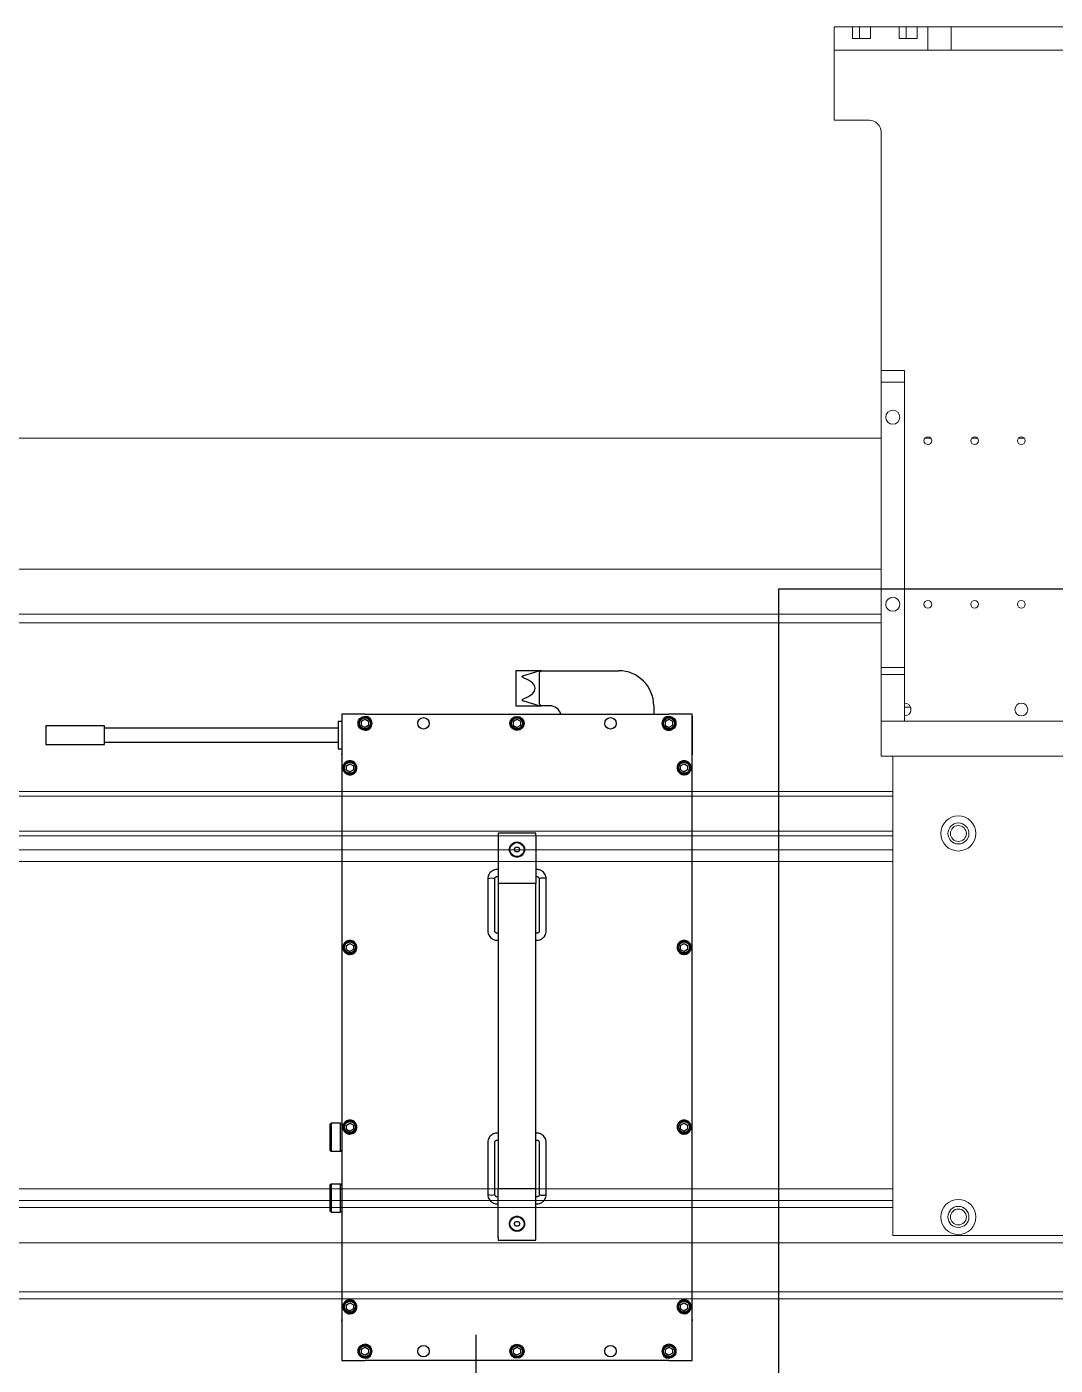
# Model space of a CAD drawing. Extents: x 500 to 100500, y -14500 to 21140.
# Drawn here: x 6791 to 7231, y -5655 to -5083 of the extents above; entities that cross this region are included whole.
import ezdxf

# ---------------------------------------------------------------- set-up
doc = ezdxf.new("R2010")
doc.units = 0
doc.layers.get('0').update_dxf_attribs({"linetype": 'CONTINUOUS'})
doc.layers.add('D', color=7, linetype='CONTINUOUS')

# ---------------------------------------------------------------- blocks, each defined once
blk = doc.blocks.new('KZXCVASDF123')
at = {"color": 7, "linetype": 'Continuous', "lineweight": 18}
for p, q in [((-57934.57, -65965.67, 21.36), (-57934.57, -65975.67, 21.36)), ((-57934.57, -65965.67, 21.36), (-57926.86, -65965.67, 21.36)), ((-57926.86, -65970.67, 21.36), (-57926.86, -65965.67, 21.36)), ((-57923.82, -65965.67, 21.36), (-57926.86, -65965.67, 21.36)), ((-57923.82, -65970.67, 21.36), (-57923.82, -65965.67, 21.36)), ((-57919.07, -65965.67, 21.36), (-57923.82, -65965.67, 21.36)), ((-57919.07, -65970.67, 21.36), (-57919.07, -65965.67, 21.36)), ((-57919.07, -65965.67, 21.36), (-57906.86, -65965.67, 21.36)), ((-57906.86, -65970.67, 21.36), (-57906.86, -65965.67, 21.36)), ((-57903.82, -65965.67, 21.36), (-57906.86, -65965.67, 21.36)), ((-57903.82, -65970.67, 21.36), (-57903.82, -65965.67, 21.36)), ((-57899.07, -65965.67, 21.36), (-57903.82, -65965.67, 21.36)), ((-57899.07, -65970.67, 21.36), (-57899.07, -65965.67, 21.36)), ((-57899.07, -65965.67, 21.36), (-57894.57, -65965.67, 21.36)), ((-57894.57, -65975.67, 21.36), (-57894.57, -65965.67, 21.36)), ((-57884.57, -65965.67, 21.36), (-57894.57, -65965.67, 21.36)), ((-57884.57, -65975.67, 21.36), (-57884.57, -65965.67, 21.36)), ((-57824.57, -65965.67, 21.36), (-57884.57, -65965.67, 21.36)), ((-57919.07, -65970.67, 21.36), (-57926.86, -65970.67, 21.36)), ((-57899.07, -65970.67, 21.36), (-57906.86, -65970.67, 21.36)), ((-57934.57, -66005.67, 21.36), (-57934.57, -65975.67, 21.36)), ((-57774.57, -65975.67, 21.36), (-57934.57, -65975.67, 21.36)), ((-57934.57, -65975.67, 21.36), (-57894.57, -65975.67, 21.36)), ((-57934.57, -66005.67, 21.36), (-57919.57, -66005.67, 21.36)), ((-57914.57, -66010.67, 21.36), (-57914.57, -66112.67, 21.36)), ((-57914.57, -66112.67, 21.36), (-57904.57, -66112.67, 21.36)), ((-57914.57, -66117.67, 21.36), (-57914.57, -66112.67, 21.36)), ((-57904.57, -66117.67, 21.36), (-57914.57, -66117.67, 21.36)), ((-57914.57, -66117.67, 21.36), (-57914.57, -66239.67, 21.36)), ((-57904.57, -66112.67, 21.36), (-57904.57, -66117.67, 21.36)), ((-57904.57, -66117.67, 21.36), (-57904.57, -66239.67, 21.36)), ((-58560.92, -66141.57, 21.36), (-57914.57, -66141.57, 21.36)), ((-57895.8, -66141.57, 21.36), (-57893.34, -66141.57, 21.36)), ((-57875.8, -66141.57, 21.36), (-57873.34, -66141.57, 21.36)), ((-57855.8, -66141.57, 21.36), (-57853.34, -66141.57, 21.36)), ((-57914.57, -66197.57, 21.36), (-58715.92, -66197.57, 21.36)), ((-57914.57, -66216.84, 21.36), (-58720.92, -66216.84, 21.36)), ((-57914.57, -66220.57, 21.36), (-58532.22, -66220.57, 21.36)), ((-57914.57, -66239.67, 21.36), (-57904.57, -66239.67, 21.36)), ((-57914.57, -66242.67, 21.36), (-57914.57, -66239.67, 21.36)), ((-57904.57, -66242.67, 21.36), (-57914.57, -66242.67, 21.36)), ((-57914.57, -66262.67, 21.36), (-57914.57, -66242.67, 21.36)), ((-57904.57, -66239.67, 21.36), (-57904.57, -66242.67, 21.36)), ((-57904.57, -66262.67, 21.36), (-57904.57, -66242.67, 21.36)), ((-57904.57, -66256.62, 21.36), (-57902.03, -66256.62, 21.36)), ((-57901.91, -66256.98, 21.36), (-57901.91, -66258.37, 21.36)), ((-57914.57, -66262.67, 21.36), (-57904.57, -66262.67, 21.36)), ((-57914.57, -66262.67, 21.36), (-57914.57, -66277.67, 21.36)), ((-57914.57, -66262.67, 21.36), (-57504.57, -66262.67, 21.36)), ((-57914.57, -66277.67, 21.36), (-57504.57, -66277.67, 21.36)), ((-57719.57, -66277.67, 21.36), (-57914.57, -66277.67, 21.36)), ((-57909.57, -66277.67, 21.36), (-57909.57, -66482.67, 21.36)), ((-58443.6, -66292.67, 21.36), (-57909.57, -66292.67, 21.36)), ((-58326.07, -66294.67, 21.36), (-57909.57, -66294.67, 21.36)), ((-58401.79, -66311.67, 21.36), (-57909.57, -66311.67, 21.36)), ((-57909.57, -66309.67, 21.36), (-58326.07, -66309.67, 21.36)), ((-57909.57, -66317.67, 21.36), (-58734.07, -66317.67, 21.36)), ((-58714.07, -66322.67, 21.36), (-57909.57, -66322.67, 21.36)), ((-58714.07, -66462.67, 21.36), (-57909.57, -66462.67, 21.36)), ((-58754.07, -66470.67, 21.36), (-57909.57, -66470.67, 21.36)), ((-57909.57, -66467.67, 21.36), (-58696.07, -66467.67, 21.36)), ((-57909.57, -66482.67, 21.36), (-57509.57, -66482.67, 21.36)), ((-58754.07, -66485.67, 21.36), (-56215.07, -66485.67, 21.36)), ((-58754.07, -66506.67, 21.36), (-56215.07, -66506.67, 21.36)), ((-58754.07, -66509.67, 21.36), (-56215.07, -66509.67, 21.36))]:
    blk.add_line(p, q, dxfattribs=at)
for centre, radius in [((-57909.57, -66132.67, 21.36), 3), ((-57894.57, -66142.67, 21.36), 1.65), ((-57874.57, -66142.67, 21.36), 1.65), ((-57854.57, -66142.67, 21.36), 1.65), ((-57909.57, -66212.67, 21.36), 3), ((-57894.57, -66212.67, 21.36), 1.65), ((-57874.57, -66212.67, 21.36), 1.65), ((-57854.57, -66212.67, 21.36), 1.65), ((-57854.57, -66257.67, 21.36), 2.75), ((-57881.5, -66310.67, 21.36), 7.5), ((-57881.5, -66310.67, 21.36), 4.5), ((-57881.5, -66310.67, 21.36), 3.4), ((-57881.5, -66474.67, 21.36), 7.5), ((-57881.5, -66474.67, 21.36), 4.5), ((-57881.5, -66474.67, 21.36), 3.4)]:
    blk.add_circle(centre, radius, dxfattribs=at)
for centre, radius, start in [((-57919.57, -66010.67, 21.36), 5, 0), ((-57904.57, -66257.67, 21.36), 2.75, 270)]:
    blk.add_arc(centre, radius, start, 90, dxfattribs=at)
blk = doc.blocks.new('KJVision F')
at = {"color": 2, "linetype": 'Continuous', "lineweight": 25}
for p, q in [((8244.62, -70708.14, -10.47), (8234.62, -70708.14, -10.47)), ((8234.62, -70708.14, -10.47), (8234.62, -70723.14, -10.47)), ((8238.05, -70710.11, -10.47), (8244.62, -70708.14, -10.47)), ((8245.54, -70708.14, -10.47), (8244.62, -70708.14, -10.47)), ((8245.54, -70708.14, -10.47), (8278.62, -70708.14, -10.47)), ((8244.62, -70709.09, -10.47), (8244.62, -70722.18, -10.47)), ((8234.62, -70723.14, -10.47), (8244.62, -70723.14, -10.47)), ((8244.62, -70723.14, -10.47), (8238.05, -70721.16, -10.47)), ((8244.62, -70723.14, -10.47), (8245.54, -70723.14, -10.47)), ((8249.12, -70723.14, -10.47), (8245.54, -70723.14, -10.47)), ((8293.62, -70723.14, -10.47), (8293.62, -70726.64, -10.47)), ((8158.62, -70729.64, -10.47), (8160.12, -70729.64, -10.47)), ((8158.62, -70729.64, -10.47), (8158.62, -70741.64, -10.47)), ((8160.12, -70726.64, -10.47), (8160.12, -71003.14, -10.47)), ((8170.12, -70726.64, -10.47), (8160.12, -70726.64, -10.47)), ((8160.12, -70726.64, -10.47), (8160.12, -70727.64, -10.47)), ((8160.12, -70726.64, -10.47), (8160.12, -70726.64, -10.47)), ((8160.12, -70727.63, -10.47), (8160.12, -70727.64, -10.47)), ((8160.12, -70727.64, -10.47), (8160.12, -70727.64, -10.47)), ((8160.12, -70727.64, -10.47), (8160.12, -70743.64, -10.47)), ((8168.62, -70729.77, -10.47), (8170.12, -70728.9, -10.47)), ((8168.62, -70731.5, -10.47), (8168.62, -70729.77, -10.47)), ((8170.12, -70726.64, -10.47), (8300.12, -70726.64, -10.47)), ((8170.12, -70728.9, -10.47), (8171.62, -70729.77, -10.47)), ((8171.62, -70729.77, -10.47), (8171.62, -70731.5, -10.47)), ((8233.62, -70729.77, -10.47), (8235.12, -70728.9, -10.47)), ((8233.62, -70731.5, -10.47), (8233.62, -70729.77, -10.47)), ((8235.12, -70728.9, -10.47), (8236.62, -70729.77, -10.47)), ((8236.62, -70729.77, -10.47), (8236.62, -70731.5, -10.47)), ((8298.62, -70729.77, -10.47), (8300.12, -70728.9, -10.47)), ((8298.62, -70731.5, -10.47), (8298.62, -70729.77, -10.47)), ((8310.12, -70726.64, -10.47), (8300.12, -70726.64, -10.47)), ((8300.12, -70728.9, -10.47), (8301.62, -70729.77, -10.47)), ((8301.62, -70729.77, -10.47), (8301.62, -70731.5, -10.47)), ((8310.12, -71003.14, -10.47), (8310.12, -70726.64, -10.47)), ((8310.12, -70727.63, -10.47), (8310.12, -70727.64, -10.47)), ((8310.12, -70727.64, -10.47), (8310.12, -70727.64, -10.47)), ((8310.12, -70727.64, -10.47), (8310.12, -70743.64, -10.47)), ((8058.62, -70731.64, -10.47), (8033.62, -70731.64, -10.47)), ((8033.62, -70731.64, -10.47), (8033.62, -70739.64, -10.47)), ((8058.62, -70739.64, -10.47), (8058.62, -70731.64, -10.47)), ((8158.62, -70732.64, -10.47), (8058.62, -70732.64, -10.47)), ((8168.62, -70731.5, -10.47), (8170.12, -70732.37, -10.47)), ((8171.62, -70731.5, -10.47), (8170.12, -70732.37, -10.47)), ((8233.62, -70731.5, -10.47), (8235.12, -70732.37, -10.47)), ((8236.62, -70731.5, -10.47), (8235.12, -70732.37, -10.47)), ((8298.62, -70731.5, -10.47), (8300.12, -70732.37, -10.47)), ((8301.62, -70731.5, -10.47), (8300.12, -70732.37, -10.47)), ((8033.62, -70739.64, -10.47), (8058.62, -70739.64, -10.47)), ((8058.62, -70738.64, -10.47), (8158.62, -70738.64, -10.47)), ((8160.12, -70741.64, -10.47), (8158.62, -70741.64, -10.47)), ((8160.12, -70743.64, -10.47), (8160.12, -70743.64, -10.47)), ((8160.12, -70744.14, -10.47), (8160.12, -70743.64, -10.47)), ((8160.12, -70744.14, -10.47), (8160.12, -70985.64, -10.47)), ((8160.12, -70744.14, -10.47), (8160.12, -70744.14, -10.47)), ((8162.12, -70748.77, -10.47), (8163.62, -70747.9, -10.47)), ((8163.62, -70747.9, -10.47), (8165.12, -70748.77, -10.47)), ((8305.12, -70748.77, -10.47), (8306.62, -70747.9, -10.47)), ((8306.62, -70747.9, -10.47), (8308.12, -70748.77, -10.47)), ((8310.12, -70743.64, -10.47), (8310.12, -70743.64, -10.47)), ((8310.12, -70743.64, -10.47), (8310.12, -70744.14, -10.47)), ((8310.12, -70744.14, -10.47), (8310.12, -70744.14, -10.47)), ((8310.12, -70985.64, -10.47), (8310.12, -70744.14, -10.47)), ((8162.12, -70750.5, -10.47), (8162.12, -70748.77, -10.47)), ((8162.12, -70750.5, -10.47), (8163.62, -70751.37, -10.47)), ((8165.12, -70750.5, -10.47), (8163.62, -70751.37, -10.47)), ((8165.12, -70748.77, -10.47), (8165.12, -70750.5, -10.47)), ((8305.12, -70750.5, -10.47), (8305.12, -70748.77, -10.47)), ((8305.12, -70750.5, -10.47), (8306.62, -70751.37, -10.47)), ((8308.12, -70750.5, -10.47), (8306.62, -70751.37, -10.47)), ((8308.12, -70748.77, -10.47), (8308.12, -70750.5, -10.47)), ((8243.12, -70777.64, -10.47), (8227.12, -70777.64, -10.47)), ((8227.12, -70777.64, -10.47), (8227.12, -70778.76, -10.47)), ((8227.12, -70778.76, -10.47), (8227.12, -70786.8, -10.47)), ((8243.12, -70778.76, -10.47), (8243.12, -70777.64, -10.47)), ((8243.12, -70778.76, -10.47), (8243.12, -70786.8, -10.47)), ((8227.12, -70786.8, -10.47), (8227.12, -70795.8, -10.47)), ((8233.97, -70784.64, -10.47), (8234.54, -70783.64, -10.47)), ((8234.54, -70785.64, -10.47), (8233.97, -70784.64, -10.47)), ((8234.54, -70783.64, -10.47), (8235.7, -70783.64, -10.47)), ((8235.7, -70785.64, -10.47), (8234.54, -70785.64, -10.47)), ((8235.7, -70783.64, -10.47), (8236.28, -70784.64, -10.47)), ((8236.28, -70784.64, -10.47), (8235.7, -70785.64, -10.47)), ((8243.12, -70786.8, -10.47), (8243.12, -70795.8, -10.47)), ((8227.12, -70793.14, -10.47), (8226.62, -70793.14, -10.47)), ((8243.62, -70793.14, -10.47), (8243.12, -70793.14, -10.47)), ((8222.62, -70797.11, -10.47), (8222.62, -70819.42, -10.47)), ((8225.62, -70819.42, -10.47), (8225.62, -70797.11, -10.47)), ((8226.62, -70796.14, -10.47), (8227.12, -70796.14, -10.47)), ((8227.12, -70795.8, -10.47), (8227.12, -70798.98, -10.47)), ((8227.12, -70798.98, -10.47), (8227.12, -70799.09, -10.47)), ((8243.12, -70799.09, -10.47), (8227.12, -70799.09, -10.47)), ((8243.12, -70799.09, -10.47), (8227.12, -70799.09, -10.47)), ((8227.12, -70799.09, -10.47), (8227.12, -70929.5, -10.47)), ((8227.12, -70799.09, -10.47), (8227.12, -70799.09, -10.47)), ((8243.12, -70795.8, -10.47), (8243.12, -70798.98, -10.47)), ((8243.12, -70796.14, -10.47), (8243.62, -70796.14, -10.47)), ((8243.12, -70798.98, -10.47), (8243.12, -70799.09, -10.47)), ((8243.12, -70929.5, -10.47), (8243.12, -70799.09, -10.47)), ((8243.12, -70799.09, -10.47), (8243.12, -70799.09, -10.47)), ((8244.62, -70797.11, -10.47), (8244.62, -70819.42, -10.47)), ((8247.62, -70819.42, -10.47), (8247.62, -70797.11, -10.47)), ((8227.12, -70820.4, -10.47), (8226.62, -70820.4, -10.47)), ((8243.62, -70820.4, -10.47), (8243.12, -70820.4, -10.47)), ((8162.12, -70825.6, -10.47), (8163.62, -70824.74, -10.47)), ((8162.12, -70827.34, -10.47), (8162.12, -70825.6, -10.47)), ((8162.12, -70827.34, -10.47), (8163.62, -70828.2, -10.47)), ((8163.62, -70824.74, -10.47), (8165.12, -70825.6, -10.47)), ((8165.12, -70827.34, -10.47), (8163.62, -70828.2, -10.47)), ((8165.12, -70825.6, -10.47), (8165.12, -70827.34, -10.47)), ((8226.62, -70823.4, -10.47), (8227.12, -70823.4, -10.47)), ((8243.12, -70823.4, -10.47), (8243.62, -70823.4, -10.47)), ((8305.12, -70825.6, -10.47), (8306.62, -70824.74, -10.47)), ((8305.12, -70827.34, -10.47), (8305.12, -70825.6, -10.47)), ((8305.12, -70827.34, -10.47), (8306.62, -70828.2, -10.47)), ((8306.62, -70824.74, -10.47), (8308.12, -70825.6, -10.47)), ((8308.12, -70827.34, -10.47), (8306.62, -70828.2, -10.47)), ((8308.12, -70825.6, -10.47), (8308.12, -70827.34, -10.47)), ((8155.62, -70901.64, -10.47), (8155.12, -70902.14, -10.47)), ((8155.12, -70902.14, -10.47), (8155.12, -70913.14, -10.47)), ((8159.62, -70901.64, -10.47), (8155.62, -70901.64, -10.47)), ((8155.62, -70901.64, -10.47), (8155.62, -70913.64, -10.47)), ((8160.12, -70902.14, -10.47), (8159.62, -70901.64, -10.47)), ((8159.62, -70913.64, -10.47), (8159.62, -70901.64, -10.47)), ((8162.12, -70902.44, -10.47), (8163.62, -70901.57, -10.47)), ((8162.12, -70904.17, -10.47), (8162.12, -70902.44, -10.47)), ((8163.62, -70901.57, -10.47), (8165.12, -70902.44, -10.47)), ((8165.12, -70902.44, -10.47), (8165.12, -70904.17, -10.47)), ((8305.12, -70902.44, -10.47), (8306.62, -70901.57, -10.47)), ((8305.12, -70904.17, -10.47), (8305.12, -70902.44, -10.47)), ((8306.62, -70901.57, -10.47), (8308.12, -70902.44, -10.47)), ((8308.12, -70902.44, -10.47), (8308.12, -70904.17, -10.47)), ((8162.12, -70904.17, -10.47), (8163.62, -70905.04, -10.47)), ((8165.12, -70904.17, -10.47), (8163.62, -70905.04, -10.47)), ((8227.12, -70905.87, -10.47), (8226.62, -70905.87, -10.47)), ((8243.62, -70905.87, -10.47), (8243.12, -70905.87, -10.47)), ((8305.12, -70904.17, -10.47), (8306.62, -70905.04, -10.47)), ((8308.12, -70904.17, -10.47), (8306.62, -70905.04, -10.47)), ((8155.12, -70913.14, -10.47), (8155.62, -70913.64, -10.47)), ((8155.62, -70913.64, -10.47), (8159.62, -70913.64, -10.47)), ((8159.62, -70913.64, -10.47), (8160.12, -70913.14, -10.47)), ((8222.62, -70909.85, -10.47), (8222.62, -70932.16, -10.47)), ((8225.62, -70932.16, -10.47), (8225.62, -70909.85, -10.47)), ((8226.62, -70908.87, -10.47), (8227.12, -70908.87, -10.47)), ((8243.12, -70908.87, -10.47), (8243.62, -70908.87, -10.47)), ((8244.62, -70909.85, -10.47), (8244.62, -70932.16, -10.47)), ((8247.62, -70932.16, -10.47), (8247.62, -70909.85, -10.47)), ((8155.62, -70927.64, -10.47), (8155.12, -70928.14, -10.47)), ((8155.12, -70928.14, -10.47), (8155.12, -70939.14, -10.47)), ((8159.62, -70927.64, -10.47), (8155.62, -70927.64, -10.47)), ((8155.62, -70927.64, -10.47), (8155.62, -70939.64, -10.47)), ((8160.12, -70928.14, -10.47), (8159.62, -70927.64, -10.47)), ((8159.62, -70939.64, -10.47), (8159.62, -70927.64, -10.47)), ((8227.12, -70929.5, -10.47), (8243.12, -70929.5, -10.47)), ((8227.12, -70929.5, -10.47), (8243.12, -70929.5, -10.47)), ((8227.12, -70929.5, -10.47), (8227.12, -70929.5, -10.47)), ((8227.12, -70930.3, -10.47), (8227.12, -70929.5, -10.47)), ((8227.12, -70933.48, -10.47), (8227.12, -70930.3, -10.47)), ((8243.12, -70929.5, -10.47), (8243.12, -70929.5, -10.47)), ((8243.12, -70930.3, -10.47), (8243.12, -70929.5, -10.47)), ((8243.12, -70933.48, -10.47), (8243.12, -70930.3, -10.47)), ((8227.12, -70933.14, -10.47), (8226.62, -70933.14, -10.47)), ((8226.62, -70936.14, -10.47), (8227.12, -70936.14, -10.47)), ((8227.12, -70942.47, -10.47), (8227.12, -70933.48, -10.47)), ((8243.62, -70933.14, -10.47), (8243.12, -70933.14, -10.47)), ((8243.12, -70942.47, -10.47), (8243.12, -70933.48, -10.47)), ((8243.12, -70936.14, -10.47), (8243.62, -70936.14, -10.47)), ((8155.12, -70939.14, -10.47), (8155.62, -70939.64, -10.47)), ((8155.62, -70939.64, -10.47), (8159.62, -70939.64, -10.47)), ((8159.62, -70939.64, -10.47), (8160.12, -70939.14, -10.47)), ((8227.12, -70950.52, -10.47), (8227.12, -70942.47, -10.47)), ((8243.12, -70950.52, -10.47), (8243.12, -70942.47, -10.47)), ((8233.97, -70944.64, -10.47), (8234.54, -70943.64, -10.47)), ((8234.54, -70945.64, -10.47), (8233.97, -70944.64, -10.47)), ((8234.54, -70943.64, -10.47), (8235.7, -70943.64, -10.47)), ((8235.7, -70945.64, -10.47), (8234.54, -70945.64, -10.47)), ((8235.7, -70943.64, -10.47), (8236.28, -70944.64, -10.47)), ((8236.28, -70944.64, -10.47), (8235.7, -70945.64, -10.47)), ((8227.12, -70950.52, -10.47), (8227.12, -70951.64, -10.47)), ((8227.12, -70951.64, -10.47), (8243.12, -70951.64, -10.47)), ((8243.12, -70951.64, -10.47), (8243.12, -70950.52, -10.47)), ((8162.12, -70979.27, -10.47), (8163.62, -70978.4, -10.47)), ((8162.12, -70981, -10.47), (8162.12, -70979.27, -10.47)), ((8162.12, -70981, -10.47), (8163.62, -70981.87, -10.47)), ((8163.62, -70978.4, -10.47), (8165.12, -70979.27, -10.47)), ((8165.12, -70981, -10.47), (8163.62, -70981.87, -10.47)), ((8165.12, -70979.27, -10.47), (8165.12, -70981, -10.47)), ((8305.12, -70979.27, -10.47), (8306.62, -70978.4, -10.47)), ((8305.12, -70981, -10.47), (8305.12, -70979.27, -10.47)), ((8305.12, -70981, -10.47), (8306.62, -70981.87, -10.47)), ((8306.62, -70978.4, -10.47), (8308.12, -70979.27, -10.47)), ((8308.12, -70981, -10.47), (8306.62, -70981.87, -10.47)), ((8308.12, -70979.27, -10.47), (8308.12, -70981, -10.47)), ((8160.12, -70985.64, -10.47), (8160.12, -70985.64, -10.47)), ((8160.12, -70986.14, -10.47), (8160.12, -70985.64, -10.47)), ((8160.12, -70986.14, -10.47), (8160.12, -71002.14, -10.47)), ((8160.12, -70986.14, -10.47), (8160.12, -70986.14, -10.47)), ((8310.12, -70985.64, -10.47), (8310.12, -70985.64, -10.47)), ((8310.12, -70985.64, -10.47), (8310.12, -70986.14, -10.47)), ((8310.12, -70986.14, -10.47), (8310.12, -70986.14, -10.47)), ((8310.12, -71002.14, -10.47), (8310.12, -70986.14, -10.47)), ((8168.62, -70998.27, -10.47), (8170.12, -70997.4, -10.47)), ((8168.62, -71000, -10.47), (8168.62, -70998.27, -10.47)), ((8168.62, -71000, -10.47), (8170.12, -71000.87, -10.47)), ((8170.12, -70997.4, -10.47), (8171.62, -70998.27, -10.47)), ((8171.62, -71000, -10.47), (8170.12, -71000.87, -10.47)), ((8171.62, -70998.27, -10.47), (8171.62, -71000, -10.47)), ((8233.62, -70998.27, -10.47), (8235.12, -70997.4, -10.47)), ((8233.62, -71000, -10.47), (8233.62, -70998.27, -10.47)), ((8233.62, -71000, -10.47), (8235.12, -71000.87, -10.47)), ((8235.12, -70997.4, -10.47), (8236.62, -70998.27, -10.47)), ((8236.62, -71000, -10.47), (8235.12, -71000.87, -10.47)), ((8236.62, -70998.27, -10.47), (8236.62, -71000, -10.47)), ((8298.62, -70998.27, -10.47), (8300.12, -70997.4, -10.47)), ((8298.62, -71000, -10.47), (8298.62, -70998.27, -10.47)), ((8298.62, -71000, -10.47), (8300.12, -71000.87, -10.47)), ((8300.12, -70997.4, -10.47), (8301.62, -70998.27, -10.47)), ((8301.62, -71000, -10.47), (8300.12, -71000.87, -10.47)), ((8301.62, -70998.27, -10.47), (8301.62, -71000, -10.47)), ((8160.12, -71002.14, -10.47), (8160.12, -71002.14, -10.47)), ((8160.12, -71002.14, -10.47), (8160.12, -71002.14, -10.47)), ((8160.12, -71003.14, -10.47), (8170.12, -71003.14, -10.47)), ((8300.12, -71003.14, -10.47), (8170.12, -71003.14, -10.47)), ((8300.12, -71003.14, -10.47), (8310.12, -71003.14, -10.47)), ((8310.12, -71002.14, -10.47), (8310.12, -71002.14, -10.47))]:
    blk.add_line(p, q, dxfattribs=at)
at = {"color": 2}
blk.add_line((8217.62, -71009.5, -10.47), (8217.62, -70992.16, -10.47), dxfattribs=at)
at = {"color": 2, "linetype": 'Continuous', "lineweight": 25}
for centre, radius in [((8170.12, -70730.64, -10.47), 2.75), ((8170.12, -70730.64, -10.47), 2.35), ((8195.12, -70730.64, -10.47), 2.46), ((8235.12, -70730.64, -10.47), 3), ((8235.12, -70730.64, -10.47), 2.75), ((8235.12, -70730.64, -10.47), 2.35), ((8275.12, -70730.64, -10.47), 2.46), ((8300.12, -70730.64, -10.47), 2.75), ((8300.12, -70730.64, -10.47), 2.35), ((8163.62, -70749.64, -10.47), 2.75), ((8163.62, -70749.64, -10.47), 2.35), ((8306.62, -70749.64, -10.47), 2.75), ((8306.62, -70749.64, -10.47), 2.35), ((8235.12, -70784.64, -10.47), 3), ((8163.62, -70826.47, -10.47), 2.75), ((8163.62, -70826.47, -10.47), 2.35), ((8306.62, -70826.47, -10.47), 2.75), ((8306.62, -70826.47, -10.47), 2.35), ((8163.62, -70903.3, -10.47), 2.75), ((8163.62, -70903.3, -10.47), 2.35), ((8306.62, -70903.3, -10.47), 2.75), ((8306.62, -70903.3, -10.47), 2.35), ((8235.12, -70944.64, -10.47), 3), ((8163.62, -70980.14, -10.47), 2.75), ((8306.62, -70980.14, -10.47), 2.75), ((8163.62, -70980.14, -10.47), 2.35), ((8306.62, -70980.14, -10.47), 2.35), ((8170.12, -70999.14, -10.47), 2.75), ((8170.12, -70999.14, -10.47), 2.35), ((8195.12, -70999.14, -10.47), 2.46), ((8235.12, -70999.14, -10.47), 3), ((8235.12, -70999.14, -10.47), 2.75), ((8235.12, -70999.14, -10.47), 2.35), ((8275.12, -70999.14, -10.47), 2.46), ((8300.12, -70999.14, -10.47), 2.75), ((8300.12, -70999.14, -10.47), 2.35)]:
    blk.add_circle(centre, radius, dxfattribs=at)
for centre, radius, start, end in [((8278.62, -70723.14, -10.47), 15, 0, 90), ((8249.12, -70728.14, -10.47), 5, 17.4576, 90), ((8170.12, -70730.64, -10.47), 3, 270, 90), ((8300.12, -70730.64, -10.47), 3, 90, 270), ((8224.12, -70801.6, -10.47), 4.73, 71.5197, 108.4803), ((8246.12, -70800.86, -10.47), 4.03, 68.1644, 111.8356), ((8224.12, -70927.59, -10.47), 4.8, 251.8089, 288.1911), ((8246.12, -70928.35, -10.47), 4.09, 248.4967, 291.5033), ((8170.12, -70999.14, -10.47), 3, 270, 90), ((8300.12, -70999.14, -10.47), 3, 90, 270)]:
    blk.add_arc(centre, radius, start, end, dxfattribs=at)
for centre, major_axis, ratio, start_param, end_param in [((8248.1, -70708.14, -10.47), (-3.47, -1.04), 0.276172, 5.456456, 6.200522), ((8217.95, -70715.64, -10.47), (25, 0), 0.3, 5.635669, 6.930702), ((8248.1, -70723.14, -10.47), (3.47, -1.04), 0.276172, 3.224256, 3.968322)]:
    blk.add_ellipse(centre, major_axis=major_axis, ratio=ratio, start_param=start_param, end_param=end_param, dxfattribs=at)
for points, knots in [([(8237.89, -70711.11, -10.47), (8237.78, -70711.06, -10.47), (8237.6, -70710.98, -10.47), (8237.43, -70710.83, -10.47), (8237.36, -70710.7, -10.47), (8237.36, -70710.57, -10.47), (8237.42, -70710.44, -10.47), (8237.59, -70710.29, -10.47), (8237.82, -70710.18, -10.47), (8237.99, -70710.13, -10.47), (8238.05, -70710.11, -10.47)], [0, 0, 0, 0, 0.206741, 0.313093, 0.402259, 0.491974, 0.570823, 0.694188, 0.90907, 1, 1, 1, 1]), ([(8238.05, -70721.16, -10.47), (8237.89, -70721.11, -10.47), (8237.68, -70721.04, -10.47), (8237.47, -70720.88, -10.47), (8237.37, -70720.76, -10.47), (8237.35, -70720.63, -10.47), (8237.39, -70720.5, -10.47), (8237.52, -70720.35, -10.47), (8237.7, -70720.24, -10.47), (8237.85, -70720.18, -10.47), (8237.89, -70720.16, -10.47)], [0, 0, 0, 0, 0.26378, 0.372207, 0.481516, 0.561593, 0.641713, 0.746692, 0.915274, 1, 1, 1, 1]), ([(8170.12, -70733.64, -10.47), (8169.79, -70733.6, -10.47), (8169.13, -70733.54, -10.47), (8168.25, -70733.05, -10.47), (8167.56, -70732.31, -10.47), (8167.15, -70731.37, -10.47), (8167.08, -70730.36, -10.47), (8167.33, -70729.39, -10.47), (8167.88, -70728.56, -10.47), (8168.68, -70727.94, -10.47), (8169.48, -70727.67, -10.47), (8169.97, -70727.64, -10.47), (8170.12, -70727.64, -10.47)], [0, 0, 0, 0, 0.104157, 0.20821, 0.314967, 0.424079, 0.530103, 0.632333, 0.736, 0.843986, 0.952648, 1, 1, 1, 1]), ([(8300.12, -70727.64, -10.47), (8300.45, -70727.67, -10.47), (8301.11, -70727.73, -10.47), (8301.99, -70728.22, -10.47), (8302.68, -70728.96, -10.47), (8303.09, -70729.9, -10.47), (8303.16, -70730.92, -10.47), (8302.91, -70731.88, -10.47), (8302.36, -70732.71, -10.47), (8301.56, -70733.33, -10.47), (8300.76, -70733.61, -10.47), (8300.27, -70733.63, -10.47), (8300.12, -70733.64, -10.47)], [0, 0, 0, 0, 0.104157, 0.20821, 0.314967, 0.424079, 0.530103, 0.632333, 0.736, 0.843986, 0.952648, 1, 1, 1, 1]), ([(8161.75, -70751.98, -10.47), (8161.44, -70751.67, -10.47), (8161, -70751.24, -10.47), (8160.72, -70750.45, -10.47), (8160.63, -70749.96, -10.47), (8160.62, -70749.58, -10.47), (8160.65, -70749.21, -10.47), (8160.74, -70748.77, -10.47), (8160.95, -70748.21, -10.47), (8161.47, -70747.44, -10.47), (8162.4, -70746.78, -10.47), (8163.63, -70746.57, -10.47), (8164.65, -70746.77, -10.47), (8165.46, -70747.21, -10.47), (8166.11, -70747.87, -10.47), (8166.53, -70748.73, -10.47), (8166.67, -70749.68, -10.47), (8166.5, -70750.66, -10.47), (8165.99, -70751.59, -10.47), (8165.16, -70752.29, -10.47), (8164.13, -70752.66, -10.47), (8162.87, -70752.66, -10.47), (8162.18, -70752.24, -10.47), (8161.75, -70751.98, -10.47)], [0, 0, 0, 0, 0.087908, 0.1243727, 0.1433489, 0.1579927, 0.1725788, 0.1918674, 0.2230663, 0.2769971, 0.3744226, 0.4463081, 0.493478, 0.5360369, 0.5768432, 0.6172193, 0.6576235, 0.6986551, 0.7425444, 0.792969, 0.8431141, 0.9039171, 1, 1, 1, 1]), ([(8306.6, -70752.64, -10.47), (8306.54, -70752.64, -10.47), (8306.21, -70752.63, -10.47), (8305.59, -70752.5, -10.47), (8304.78, -70752.06, -10.47), (8304.13, -70751.39, -10.47), (8303.71, -70750.54, -10.47), (8303.57, -70749.58, -10.47), (8303.74, -70748.6, -10.47), (8304.26, -70747.68, -10.47), (8305.09, -70746.98, -10.47), (8306.12, -70746.61, -10.47), (8307.37, -70746.63, -10.47), (8308.53, -70747.2, -10.47), (8309.23, -70748.04, -10.47), (8309.52, -70748.81, -10.47), (8309.61, -70749.3, -10.47), (8309.63, -70749.68, -10.47), (8309.6, -70750.05, -10.47), (8309.51, -70750.49, -10.47), (8309.3, -70751.05, -10.47), (8308.77, -70751.82, -10.47), (8307.9, -70752.49, -10.47), (8306.97, -70752.6, -10.47), (8306.6, -70752.64, -10.47)], [0, 0, 0, 0, 0.008757, 0.055858, 0.098385, 0.139178, 0.179548, 0.219949, 0.260989, 0.304924, 0.355451, 0.405696, 0.466715, 0.561872, 0.648774, 0.685814, 0.704959, 0.719609, 0.734204, 0.752465, 0.785531, 0.837283, 0.935148, 1, 1, 1, 1]), ([(8232.3, -70786.26, -10.47), (8232.19, -70786.01, -10.47), (8231.94, -70785.52, -10.47), (8231.9, -70785.01, -10.47), (8231.87, -70784.76, -10.47)], [0, 0, 0, 0, 0.488163, 1, 1, 1, 1]), ([(8237.94, -70786.26, -10.47), (8237.77, -70786.5, -10.47), (8237.45, -70786.97, -10.47), (8236.76, -70787.48, -10.47), (8235.97, -70787.81, -10.47), (8235.12, -70787.92, -10.47), (8234.27, -70787.81, -10.47), (8233.49, -70787.48, -10.47), (8232.79, -70786.97, -10.47), (8232.47, -70786.5, -10.47), (8232.3, -70786.26, -10.47)], [0, 0, 0, 0, 0.133331, 0.2534728, 0.3787204, 0.5, 0.6212767, 0.7465272, 0.8666652, 1, 1, 1, 1]), ([(8238.37, -70784.76, -10.47), (8238.35, -70785.01, -10.47), (8238.3, -70785.52, -10.47), (8238.06, -70786.01, -10.47), (8237.94, -70786.26, -10.47)], [0, 0, 0, 0, 0.5118374, 1, 1, 1, 1]), ([(8226.62, -70793.14, -10.47), (8226.23, -70793.17, -10.47), (8225.69, -70793.21, -10.47), (8224.93, -70793.49, -10.47), (8224.31, -70793.83, -10.47), (8223.66, -70794.39, -10.47), (8223.11, -70795.12, -10.47), (8222.75, -70796.03, -10.47), (8222.58, -70796.73, -10.47), (8222.63, -70797.09, -10.47), (8222.63, -70797.12, -10.47)], [0, 0, 0, 0, 0.184878, 0.260662, 0.386977, 0.520427, 0.666208, 0.822244, 0.988747, 1, 1, 1, 1]), ([(8247.61, -70797.11, -10.47), (8247.59, -70796.76, -10.47), (8247.54, -70796.06, -10.47), (8247.12, -70795.09, -10.47), (8246.5, -70794.29, -10.47), (8245.8, -70793.75, -10.47), (8245.12, -70793.41, -10.47), (8244.42, -70793.18, -10.47), (8243.9, -70793.15, -10.47), (8243.62, -70793.14, -10.47)], [0, 0, 0, 0, 0.167291, 0.335561, 0.499874, 0.650412, 0.754317, 0.86515, 1, 1, 1, 1]), ([(8225.64, -70797.11, -10.47), (8225.63, -70797.05, -10.47), (8225.63, -70796.87, -10.47), (8225.75, -70796.6, -10.47), (8225.95, -70796.37, -10.47), (8226.17, -70796.23, -10.47), (8226.39, -70796.15, -10.47), (8226.55, -70796.14, -10.47), (8226.62, -70796.14, -10.47)], [0, 0, 0, 0, 0.1217264, 0.3549398, 0.562753, 0.7059827, 0.8566131, 1, 1, 1, 1]), ([(8243.62, -70796.14, -10.47), (8243.75, -70796.15, -10.47), (8243.93, -70796.17, -10.47), (8244.17, -70796.29, -10.47), (8244.35, -70796.43, -10.47), (8244.52, -70796.66, -10.47), (8244.62, -70796.9, -10.47), (8244.61, -70797.06, -10.47), (8244.6, -70797.12, -10.47)], [0, 0, 0, 0, 0.239241, 0.337881, 0.502341, 0.682122, 0.887314, 1, 1, 1, 1]), ([(8222.63, -70819.42, -10.47), (8222.65, -70819.77, -10.47), (8222.7, -70820.47, -10.47), (8223.13, -70821.44, -10.47), (8223.75, -70822.24, -10.47), (8224.44, -70822.79, -10.47), (8225.12, -70823.13, -10.47), (8225.83, -70823.35, -10.47), (8226.34, -70823.38, -10.47), (8226.62, -70823.4, -10.47)], [0, 0, 0, 0, 0.167303, 0.335571, 0.499881, 0.650417, 0.754321, 0.865152, 1, 1, 1, 1]), ([(8226.62, -70820.4, -10.47), (8226.49, -70820.38, -10.47), (8226.31, -70820.36, -10.47), (8226.08, -70820.24, -10.47), (8225.89, -70820.1, -10.47), (8225.72, -70819.87, -10.47), (8225.62, -70819.63, -10.47), (8225.63, -70819.47, -10.47), (8225.64, -70819.42, -10.47)], [0, 0, 0, 0, 0.2392716, 0.3379242, 0.5024051, 0.6822085, 0.8874274, 1, 1, 1, 1]), ([(8243.62, -70823.4, -10.47), (8244.01, -70823.36, -10.47), (8244.56, -70823.32, -10.47), (8245.32, -70823.04, -10.47), (8245.93, -70822.7, -10.47), (8246.58, -70822.14, -10.47), (8247.13, -70821.41, -10.47), (8247.49, -70820.51, -10.47), (8247.66, -70819.81, -10.47), (8247.62, -70819.44, -10.47), (8247.61, -70819.42, -10.47)], [0, 0, 0, 0, 0.184878, 0.260662, 0.386977, 0.520427, 0.666208, 0.822244, 0.988747, 1, 1, 1, 1]), ([(8244.6, -70819.42, -10.47), (8244.61, -70819.48, -10.47), (8244.62, -70819.66, -10.47), (8244.49, -70819.93, -10.47), (8244.3, -70820.16, -10.47), (8244.07, -70820.3, -10.47), (8243.85, -70820.38, -10.47), (8243.7, -70820.39, -10.47), (8243.62, -70820.4, -10.47)], [0, 0, 0, 0, 0.121726, 0.35494, 0.562753, 0.705983, 0.856613, 1, 1, 1, 1]), ([(8161.75, -70828.81, -10.47), (8161.44, -70828.51, -10.47), (8161, -70828.07, -10.47), (8160.72, -70827.28, -10.47), (8160.63, -70826.8, -10.47), (8160.62, -70826.42, -10.47), (8160.65, -70826.04, -10.47), (8160.74, -70825.61, -10.47), (8160.95, -70825.05, -10.47), (8161.47, -70824.28, -10.47), (8162.4, -70823.62, -10.47), (8163.63, -70823.4, -10.47), (8164.65, -70823.6, -10.47), (8165.46, -70824.04, -10.47), (8166.11, -70824.71, -10.47), (8166.53, -70825.56, -10.47), (8166.67, -70826.51, -10.47), (8166.5, -70827.49, -10.47), (8165.99, -70828.42, -10.47), (8165.16, -70829.12, -10.47), (8164.13, -70829.49, -10.47), (8162.87, -70829.49, -10.47), (8162.18, -70829.07, -10.47), (8161.75, -70828.81, -10.47)], [0, 0, 0, 0, 0.087908, 0.124373, 0.143349, 0.157993, 0.172579, 0.191867, 0.223066, 0.276997, 0.374423, 0.446308, 0.493478, 0.536037, 0.576843, 0.617219, 0.657624, 0.698655, 0.742544, 0.792969, 0.843114, 0.903917, 1, 1, 1, 1]), ([(8306.6, -70829.47, -10.47), (8306.54, -70829.47, -10.47), (8306.21, -70829.46, -10.47), (8305.59, -70829.33, -10.47), (8304.78, -70828.9, -10.47), (8304.13, -70828.23, -10.47), (8303.71, -70827.37, -10.47), (8303.57, -70826.42, -10.47), (8303.74, -70825.44, -10.47), (8304.26, -70824.51, -10.47), (8305.09, -70823.81, -10.47), (8306.12, -70823.45, -10.47), (8307.37, -70823.46, -10.47), (8308.53, -70824.03, -10.47), (8309.23, -70824.87, -10.47), (8309.52, -70825.64, -10.47), (8309.61, -70826.13, -10.47), (8309.63, -70826.52, -10.47), (8309.6, -70826.88, -10.47), (8309.51, -70827.33, -10.47), (8309.3, -70827.88, -10.47), (8308.77, -70828.65, -10.47), (8307.9, -70829.33, -10.47), (8306.97, -70829.43, -10.47), (8306.6, -70829.47, -10.47)], [0, 0, 0, 0, 0.0087568, 0.0558583, 0.0983847, 0.1391779, 0.1795479, 0.2199494, 0.2609889, 0.3049239, 0.3554509, 0.4056957, 0.4667145, 0.5618717, 0.6487742, 0.6858136, 0.7049587, 0.7196088, 0.7342042, 0.752465, 0.7855309, 0.8372825, 0.9351477, 1, 1, 1, 1]), ([(8161.75, -70905.65, -10.47), (8161.44, -70905.34, -10.47), (8161, -70904.9, -10.47), (8160.72, -70904.12, -10.47), (8160.63, -70903.63, -10.47), (8160.62, -70903.25, -10.47), (8160.65, -70902.88, -10.47), (8160.74, -70902.44, -10.47), (8160.95, -70901.88, -10.47), (8161.47, -70901.11, -10.47), (8162.4, -70900.45, -10.47), (8163.63, -70900.24, -10.47), (8164.65, -70900.44, -10.47), (8165.46, -70900.87, -10.47), (8166.11, -70901.54, -10.47), (8166.53, -70902.39, -10.47), (8166.67, -70903.35, -10.47), (8166.5, -70904.33, -10.47), (8165.99, -70905.25, -10.47), (8165.16, -70905.95, -10.47), (8164.13, -70906.32, -10.47), (8162.87, -70906.33, -10.47), (8162.18, -70905.91, -10.47), (8161.75, -70905.65, -10.47)], [0, 0, 0, 0, 0.087908, 0.1243727, 0.1433489, 0.1579927, 0.1725788, 0.1918674, 0.2230663, 0.2769971, 0.3744226, 0.4463081, 0.493478, 0.5360369, 0.5768432, 0.6172193, 0.6576235, 0.6986551, 0.7425444, 0.792969, 0.8431141, 0.9039171, 1, 1, 1, 1]), ([(8306.6, -70906.3, -10.47), (8306.54, -70906.3, -10.47), (8306.21, -70906.29, -10.47), (8305.59, -70906.17, -10.47), (8304.78, -70905.73, -10.47), (8304.13, -70905.06, -10.47), (8303.71, -70904.21, -10.47), (8303.57, -70903.25, -10.47), (8303.74, -70902.27, -10.47), (8304.26, -70901.35, -10.47), (8305.09, -70900.65, -10.47), (8306.12, -70900.28, -10.47), (8307.37, -70900.3, -10.47), (8308.53, -70900.86, -10.47), (8309.23, -70901.71, -10.47), (8309.52, -70902.48, -10.47), (8309.61, -70902.97, -10.47), (8309.63, -70903.35, -10.47), (8309.6, -70903.72, -10.47), (8309.51, -70904.16, -10.47), (8309.3, -70904.72, -10.47), (8308.77, -70905.48, -10.47), (8307.9, -70906.16, -10.47), (8306.97, -70906.26, -10.47), (8306.6, -70906.3, -10.47)], [0, 0, 0, 0, 0.0087568, 0.0558583, 0.0983847, 0.1391779, 0.1795479, 0.2199494, 0.2609889, 0.3049239, 0.3554509, 0.4056957, 0.4667145, 0.5618717, 0.6487742, 0.6858136, 0.7049587, 0.7196088, 0.7342042, 0.752465, 0.7855309, 0.8372825, 0.9351477, 1, 1, 1, 1]), ([(8226.62, -70905.87, -10.47), (8226.23, -70905.9, -10.47), (8225.69, -70905.94, -10.47), (8224.93, -70906.23, -10.47), (8224.31, -70906.57, -10.47), (8223.66, -70907.12, -10.47), (8223.11, -70907.86, -10.47), (8222.75, -70908.76, -10.47), (8222.58, -70909.46, -10.47), (8222.63, -70909.83, -10.47), (8222.63, -70909.85, -10.47)], [0, 0, 0, 0, 0.184865, 0.260647, 0.386958, 0.52041, 0.666196, 0.822242, 0.988754, 1, 1, 1, 1]), ([(8247.61, -70909.85, -10.47), (8247.59, -70909.5, -10.47), (8247.54, -70908.8, -10.47), (8247.12, -70907.83, -10.47), (8246.5, -70907.02, -10.47), (8245.8, -70906.48, -10.47), (8245.12, -70906.14, -10.47), (8244.42, -70905.92, -10.47), (8243.9, -70905.89, -10.47), (8243.62, -70905.87, -10.47)], [0, 0, 0, 0, 0.167317, 0.33559, 0.499903, 0.650442, 0.754342, 0.865168, 1, 1, 1, 1]), ([(8225.64, -70909.85, -10.47), (8225.63, -70909.79, -10.47), (8225.63, -70909.61, -10.47), (8225.75, -70909.34, -10.47), (8225.95, -70909.11, -10.47), (8226.17, -70908.97, -10.47), (8226.39, -70908.88, -10.47), (8226.55, -70908.87, -10.47), (8226.62, -70908.87, -10.47)], [0, 0, 0, 0, 0.122287, 0.355256, 0.563161, 0.706534, 0.857521, 1, 1, 1, 1]), ([(8243.62, -70908.87, -10.47), (8243.75, -70908.88, -10.47), (8243.93, -70908.9, -10.47), (8244.17, -70909.02, -10.47), (8244.35, -70909.16, -10.47), (8244.52, -70909.39, -10.47), (8244.62, -70909.63, -10.47), (8244.61, -70909.79, -10.47), (8244.6, -70909.85, -10.47)], [0, 0, 0, 0, 0.239521, 0.338304, 0.50296, 0.682902, 0.888148, 1, 1, 1, 1]), ([(8222.63, -70932.16, -10.47), (8222.65, -70932.51, -10.47), (8222.7, -70933.21, -10.47), (8223.13, -70934.18, -10.47), (8223.75, -70934.98, -10.47), (8224.44, -70935.53, -10.47), (8225.12, -70935.87, -10.47), (8225.83, -70936.09, -10.47), (8226.34, -70936.12, -10.47), (8226.62, -70936.14, -10.47)], [0, 0, 0, 0, 0.167305, 0.33558, 0.499895, 0.650437, 0.754338, 0.865166, 1, 1, 1, 1]), ([(8226.62, -70933.14, -10.47), (8226.49, -70933.12, -10.47), (8226.31, -70933.1, -10.47), (8226.07, -70932.99, -10.47), (8225.89, -70932.84, -10.47), (8225.72, -70932.61, -10.47), (8225.62, -70932.37, -10.47), (8225.63, -70932.21, -10.47), (8225.64, -70932.16, -10.47)], [0, 0, 0, 0, 0.239491, 0.338261, 0.502897, 0.682816, 0.888037, 1, 1, 1, 1]), ([(8243.62, -70936.14, -10.47), (8244.01, -70936.11, -10.47), (8244.56, -70936.06, -10.47), (8245.32, -70935.78, -10.47), (8245.93, -70935.44, -10.47), (8246.58, -70934.88, -10.47), (8247.13, -70934.15, -10.47), (8247.49, -70933.25, -10.47), (8247.66, -70932.55, -10.47), (8247.62, -70932.18, -10.47), (8247.61, -70932.16, -10.47)], [0, 0, 0, 0, 0.184865, 0.260647, 0.386958, 0.52041, 0.666196, 0.822242, 0.988754, 1, 1, 1, 1]), ([(8244.6, -70932.16, -10.47), (8244.61, -70932.22, -10.47), (8244.62, -70932.4, -10.47), (8244.49, -70932.67, -10.47), (8244.29, -70932.9, -10.47), (8244.07, -70933.04, -10.47), (8243.85, -70933.12, -10.47), (8243.7, -70933.13, -10.47), (8243.62, -70933.14, -10.47)], [0, 0, 0, 0, 0.122287, 0.355256, 0.563161, 0.706534, 0.857521, 1, 1, 1, 1]), ([(8231.87, -70944.52, -10.47), (8231.9, -70944.26, -10.47), (8231.94, -70943.76, -10.47), (8232.19, -70943.26, -10.47), (8232.3, -70943.02, -10.47)], [0, 0, 0, 0, 0.511837, 1, 1, 1, 1]), ([(8232.3, -70943.02, -10.47), (8232.47, -70942.77, -10.47), (8232.79, -70942.31, -10.47), (8233.49, -70941.79, -10.47), (8234.27, -70941.46, -10.47), (8235.12, -70941.35, -10.47), (8235.97, -70941.46, -10.47), (8236.76, -70941.79, -10.47), (8237.45, -70942.31, -10.47), (8237.77, -70942.77, -10.47), (8237.94, -70943.02, -10.47)], [0, 0, 0, 0, 0.133331, 0.253473, 0.378719, 0.5, 0.621275, 0.746527, 0.866665, 1, 1, 1, 1]), ([(8237.94, -70943.02, -10.47), (8238.06, -70943.26, -10.47), (8238.3, -70943.76, -10.47), (8238.35, -70944.26, -10.47), (8238.37, -70944.52, -10.47)], [0, 0, 0, 0, 0.488163, 1, 1, 1, 1]), ([(8161.75, -70982.48, -10.47), (8161.44, -70982.17, -10.47), (8161, -70981.74, -10.47), (8160.72, -70980.95, -10.47), (8160.63, -70980.46, -10.47), (8160.62, -70980.08, -10.47), (8160.65, -70979.71, -10.47), (8160.74, -70979.27, -10.47), (8160.95, -70978.71, -10.47), (8161.47, -70977.94, -10.47), (8162.4, -70977.28, -10.47), (8163.63, -70977.07, -10.47), (8164.65, -70977.27, -10.47), (8165.46, -70977.71, -10.47), (8166.11, -70978.37, -10.47), (8166.53, -70979.23, -10.47), (8166.67, -70980.18, -10.47), (8166.5, -70981.16, -10.47), (8165.99, -70982.09, -10.47), (8165.16, -70982.79, -10.47), (8164.13, -70983.16, -10.47), (8162.87, -70983.16, -10.47), (8162.18, -70982.74, -10.47), (8161.75, -70982.48, -10.47)], [0, 0, 0, 0, 0.087908, 0.124373, 0.143349, 0.157993, 0.172579, 0.191867, 0.223066, 0.276997, 0.374423, 0.446308, 0.493478, 0.536037, 0.576843, 0.617219, 0.657624, 0.698655, 0.742544, 0.792969, 0.843114, 0.903917, 1, 1, 1, 1]), ([(8306.6, -70983.14, -10.47), (8306.54, -70983.14, -10.47), (8306.21, -70983.13, -10.47), (8305.59, -70983, -10.47), (8304.78, -70982.56, -10.47), (8304.13, -70981.89, -10.47), (8303.71, -70981.04, -10.47), (8303.57, -70980.08, -10.47), (8303.74, -70979.1, -10.47), (8304.26, -70978.18, -10.47), (8305.09, -70977.48, -10.47), (8306.12, -70977.11, -10.47), (8307.37, -70977.13, -10.47), (8308.53, -70977.7, -10.47), (8309.23, -70978.54, -10.47), (8309.52, -70979.31, -10.47), (8309.61, -70979.8, -10.47), (8309.63, -70980.18, -10.47), (8309.6, -70980.55, -10.47), (8309.51, -70980.99, -10.47), (8309.3, -70981.55, -10.47), (8308.77, -70982.32, -10.47), (8307.9, -70982.99, -10.47), (8306.97, -70983.1, -10.47), (8306.6, -70983.14, -10.47)], [0, 0, 0, 0, 0.008757, 0.055858, 0.098385, 0.139178, 0.179548, 0.219949, 0.260989, 0.304924, 0.355451, 0.405696, 0.466715, 0.561872, 0.648774, 0.685814, 0.704959, 0.719609, 0.734204, 0.752465, 0.785531, 0.837283, 0.935148, 1, 1, 1, 1]), ([(8170.12, -71002.14, -10.47), (8169.79, -71002.1, -10.47), (8169.13, -71002.04, -10.47), (8168.25, -71001.55, -10.47), (8167.56, -71000.81, -10.47), (8167.15, -70999.87, -10.47), (8167.08, -70998.86, -10.47), (8167.33, -70997.89, -10.47), (8167.88, -70997.06, -10.47), (8168.68, -70996.44, -10.47), (8169.48, -70996.17, -10.47), (8169.97, -70996.14, -10.47), (8170.12, -70996.14, -10.47)], [0, 0, 0, 0, 0.104157, 0.20821, 0.314967, 0.424079, 0.530103, 0.632333, 0.736, 0.843986, 0.952648, 1, 1, 1, 1]), ([(8300.12, -70996.14, -10.47), (8300.45, -70996.17, -10.47), (8301.11, -70996.23, -10.47), (8301.99, -70996.72, -10.47), (8302.68, -70997.46, -10.47), (8303.09, -70998.4, -10.47), (8303.16, -70999.42, -10.47), (8302.91, -71000.38, -10.47), (8302.36, -71001.21, -10.47), (8301.56, -71001.83, -10.47), (8300.76, -71002.11, -10.47), (8300.27, -71002.13, -10.47), (8300.12, -71002.14, -10.47)], [0, 0, 0, 0, 0.104157, 0.20821, 0.314967, 0.424079, 0.530103, 0.632333, 0.736, 0.843986, 0.952648, 1, 1, 1, 1])]:
    blk.add_open_spline(points, degree=3, knots=knots, dxfattribs=at)
for points in [[(8231.87, -70784.76, -10.47), (8231.88, -70784.54, -10.47), (8231.89, -70784.1, -10.47), (8232.07, -70783.47, -10.47), (8232.36, -70782.88, -10.47), (8232.77, -70782.37, -10.47), (8233.27, -70781.94, -10.47), (8233.84, -70781.63, -10.47), (8234.47, -70781.43, -10.47), (8235.12, -70781.36, -10.47), (8235.77, -70781.43, -10.47), (8236.4, -70781.63, -10.47), (8236.98, -70781.94, -10.47), (8237.48, -70782.37, -10.47), (8237.88, -70782.88, -10.47), (8238.18, -70783.47, -10.47), (8238.35, -70784.1, -10.47), (8238.36, -70784.54, -10.47), (8238.37, -70784.76, -10.47)], [(8238.37, -70944.52, -10.47), (8238.36, -70944.74, -10.47), (8238.35, -70945.17, -10.47), (8238.18, -70945.81, -10.47), (8237.88, -70946.39, -10.47), (8237.48, -70946.91, -10.47), (8236.98, -70947.33, -10.47), (8236.4, -70947.65, -10.47), (8235.77, -70947.84, -10.47), (8235.12, -70947.91, -10.47), (8234.47, -70947.84, -10.47), (8233.84, -70947.65, -10.47), (8233.27, -70947.33, -10.47), (8232.77, -70946.91, -10.47), (8232.36, -70946.39, -10.47), (8232.07, -70945.81, -10.47), (8231.89, -70945.17, -10.47), (8231.88, -70944.74, -10.47), (8231.87, -70944.52, -10.47)]]:
    blk.add_open_spline(points, degree=3, dxfattribs=at)
at = {"layer": 'D', "color": 2, "elevation": -10.47}
blk.add_lwpolyline([(8347.12, -70673.15), (8796.12, -70673.15), (8796.12, -71085.15), (8347.12, -71085.15)], close=True, dxfattribs=at)

msp = doc.modelspace()

# ---------------------------------------------------------------- block references
msp.add_blockref('KJVision F', (-1234.37, 65350.1, -65.34))
at = {"layer": 'D', "color": 1}
msp.add_blockref('KZXCVASDF123', (65071.07, 60883.04, -31.83), dxfattribs=at)

doc.saveas('drawing.dxf')
